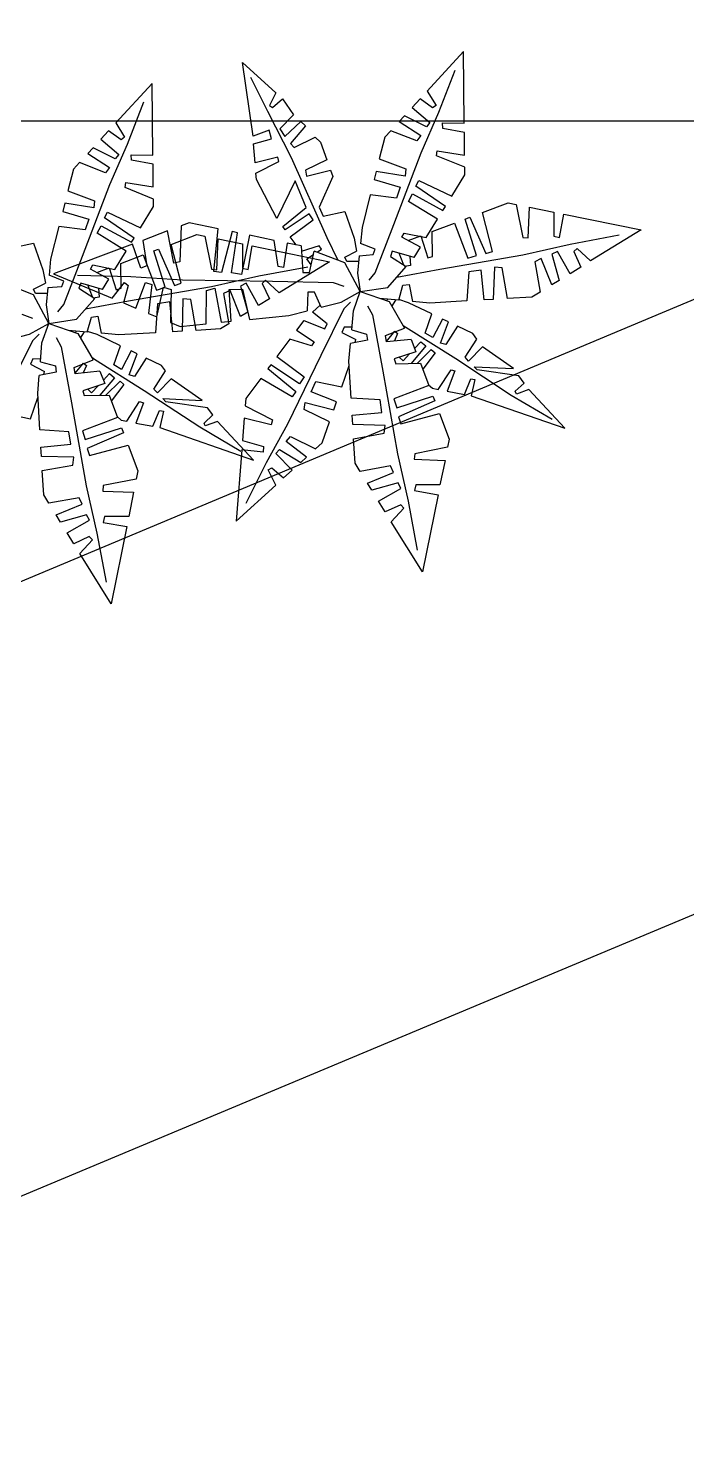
# Model space of a CAD drawing. Header units: millimetres. Extents: x 285 to 2285, y 238 to 2522.
# Drawn here: x 973.7 to 1043.3, y 1634.8 to 1784.7 of the extents above; entities that cross this region are included whole.
import ezdxf

# ---------------------------------------------------------------- set-up
doc = ezdxf.new("R2010")
doc.units = ezdxf.units.MM
doc.layers.add('MURO', color=1, linetype='Continuous')
doc.layers.add('Wall', color=43, linetype='Continuous')
doc.layers.add('PALMA_pianta - trees palm', color=74, linetype='Continuous', lineweight=25)

msp = doc.modelspace()

# ---------------------------------------------------------------- linework, layer by layer
at = {"layer": 'MURO'}
for p, q in [((2195.95, 2238.29), (910.17, 1699.89)), ((2285.44, 2210.72), (910.17, 1634.84))]:
    msp.add_line(p, q, dxfattribs=at)
at = {"layer": 'PALMA_pianta - trees palm'}
for p, q in [((1019.71, 1782.21), (1015.87, 1778.02)), ((1019.8, 1774.62), (1019.71, 1782.21)), ((997.45, 1773.24), (996.34, 1781.04)), ((996.34, 1781.04), (999.87, 1777.83)), ((1017.1, 1775.78), (1018.84, 1780.24)), ((986.76, 1778.84), (982.92, 1774.65)), ((986.85, 1771.25), (986.76, 1778.84)), ((999, 1775.86), (997.21, 1779.47)), ((984.15, 1772.41), (985.9, 1776.88)), ((999.87, 1777.83), (999.19, 1776.49)), ((999.51, 1776.3), (1000.55, 1777.2)), ((1000.55, 1777.2), (1001.73, 1775.52)), ((1015.12, 1777.2), (1014.29, 1776.3)), ((1016.45, 1776.24), (1015.12, 1777.2)), ((1015.87, 1778.02), (1016.81, 1776.5)), ((1001.51, 1770.97), (999, 1775.86)), ((999.19, 1776.49), (999.51, 1776.3)), ((1001.73, 1775.52), (1000.27, 1774.04)), ((1013.46, 1775.4), (1012.91, 1774.79)), ((1013.46, 1775.4), (1012.91, 1774.79)), ((1015.8, 1774.23), (1013.46, 1775.4)), ((1014.29, 1776.3), (1016.17, 1774.7)), ((1015.23, 1771.5), (1017.1, 1775.78)), ((1016.81, 1776.5), (1016.45, 1776.24)), ((982.92, 1774.65), (983.86, 1773.13)), ((999.16, 1773.9), (997.45, 1773.24)), ((999.39, 1772.96), (999.16, 1773.9)), ((1000.27, 1774.04), (1000.82, 1773.21)), ((1000.82, 1773.21), (1002.49, 1774.82)), ((1003, 1774.36), (1001.4, 1772.49)), ((1002.49, 1774.82), (1003, 1774.36)), ((1002.49, 1774.82), (1003, 1774.36)), ((1012.91, 1774.79), (1015.2, 1773.32)), ((1016.17, 1774.7), (1015.8, 1774.23)), ((1017.5, 1774.66), (1019.8, 1774.62)), ((1017.53, 1774.08), (1017.5, 1774.66)), ((1019.81, 1773.65), (1017.53, 1774.08)), ((982.17, 1773.83), (981.34, 1772.93)), ((981.34, 1772.93), (983.23, 1771.33)), ((983.5, 1772.88), (982.17, 1773.83)), ((982.28, 1768.13), (984.15, 1772.41)), ((983.86, 1773.13), (983.5, 1772.88)), ((997.51, 1772.43), (999.39, 1772.96)), ((997.67, 1770.42), (997.51, 1772.43)), ((1001.4, 1772.49), (1001.79, 1772.05)), ((1001.79, 1772.05), (1004.02, 1773.15)), ((1004.02, 1773.15), (1004.6, 1772.63)), ((1004.6, 1772.63), (1005.25, 1770.76)), ((1011.39, 1773.13), (1010.81, 1770.85)), ((1012.02, 1773.82), (1011.39, 1773.13)), ((1014.78, 1772.75), (1012.02, 1773.82)), ((1015.2, 1773.32), (1014.78, 1772.75)), ((1019.84, 1771.25), (1019.81, 1773.65)), ((980.52, 1772.03), (979.96, 1771.43)), ((980.52, 1772.03), (979.96, 1771.43)), ((979.96, 1771.43), (982.25, 1769.95)), ((982.86, 1770.86), (980.52, 1772.03)), ((983.23, 1771.33), (982.86, 1770.86)), ((984.56, 1771.29), (986.85, 1771.25)), ((984.58, 1770.71), (984.56, 1771.29)), ((1000.08, 1771.02), (997.67, 1770.42)), ((1000.17, 1770.58), (1000.08, 1771.02)), ((1005.29, 1762.49), (1001.51, 1770.97)), ((1012.36, 1763.92), (1015.23, 1771.5)), ((1016.86, 1771.18), (1016.92, 1771.71)), ((1019.86, 1769.96), (1016.86, 1771.18)), ((1016.92, 1771.71), (1019.84, 1771.25)), ((978.44, 1769.76), (977.86, 1767.48)), ((979.07, 1770.45), (978.44, 1769.76)), ((981.83, 1769.39), (979.07, 1770.45)), ((982.25, 1769.95), (981.83, 1769.39)), ((986.87, 1770.28), (984.58, 1770.71)), ((986.89, 1767.89), (986.87, 1770.28)), ((997.75, 1769.34), (1000.17, 1770.58)), ((1005.25, 1770.76), (1002.99, 1769.65)), ((1002.99, 1769.65), (1003.1, 1769.03)), ((1003.1, 1769.03), (1005.64, 1769.67)), ((1005.64, 1769.67), (1005.88, 1768.97)), ((1005.64, 1769.67), (1005.88, 1768.97)), ((1010.47, 1769.52), (1010.26, 1768.66)), ((1010.47, 1769.52), (1010.26, 1768.66)), ((1013.55, 1769.03), (1010.47, 1769.52)), ((1010.81, 1770.85), (1013.62, 1769.78)), ((1013.62, 1769.78), (1013.55, 1769.03)), ((1019.86, 1769.17), (1019.86, 1769.96)), ((979.41, 1760.56), (982.28, 1768.13)), ((983.91, 1767.81), (983.97, 1768.34)), ((983.97, 1768.34), (986.89, 1767.89)), ((997.8, 1768.67), (997.75, 1769.34)), ((999.95, 1764.54), (997.8, 1768.67)), ((1001.92, 1768.54), (999.95, 1764.54)), ((1003.06, 1765.71), (1001.92, 1768.54)), ((1005.88, 1768.97), (1004.44, 1765.73)), ((1010.26, 1768.66), (1013.02, 1767.85)), ((1014.67, 1767.97), (1015, 1768.58)), ((1017.81, 1765.82), (1014.67, 1767.97)), ((1015, 1768.58), (1018.48, 1766.92)), ((1018.48, 1766.92), (1019.86, 1769.17)), ((977.86, 1767.48), (980.67, 1766.41)), ((980.67, 1766.41), (980.6, 1765.66)), ((986.91, 1766.6), (983.91, 1767.81)), ((986.92, 1765.8), (986.91, 1766.6)), ((1009.85, 1767.05), (1008.98, 1763.6)), ((1012.63, 1766.71), (1009.85, 1767.05)), ((1013.02, 1767.85), (1012.63, 1766.71)), ((1013.9, 1766.35), (1014.33, 1767.14)), ((1014.33, 1767.14), (1017.54, 1765.39)), ((977.53, 1766.15), (977.31, 1765.29)), ((977.53, 1766.15), (977.31, 1765.29)), ((977.31, 1765.29), (980.07, 1764.48)), ((980.6, 1765.66), (977.53, 1766.15)), ((981.72, 1764.6), (982.05, 1765.21)), ((982.05, 1765.21), (985.53, 1763.55)), ((985.53, 1763.55), (986.92, 1765.8)), ((1000.59, 1763.68), (1003.06, 1765.71)), ((1003.4, 1765.04), (1000.84, 1763.34)), ((1003.82, 1764.41), (1003.4, 1765.04)), ((1004.44, 1765.73), (1004.86, 1764.8)), ((1004.86, 1764.8), (1007.15, 1765.3)), ((1007.15, 1765.3), (1008.14, 1762.48)), ((1016.97, 1764.46), (1013.9, 1766.35)), ((1017.54, 1765.39), (1017.81, 1765.82)), ((1017.54, 1765.39), (1017.81, 1765.82)), ((1021.72, 1765.17), (1024.44, 1766.2)), ((1022.79, 1761.07), (1021.72, 1765.17)), ((1024.44, 1766.2), (1025.3, 1766.03)), ((1025.3, 1766.03), (1025.99, 1762.54)), ((1026.57, 1762.5), (1026.69, 1765.75)), ((1026.69, 1765.75), (1029.27, 1765.22)), ((1029.27, 1765.22), (1029.26, 1762.66)), ((1029.88, 1762.52), (1030.32, 1765)), ((1030.32, 1765), (1038.5, 1763.33)), ((976.9, 1763.68), (976.03, 1760.24)), ((979.68, 1763.34), (976.9, 1763.68)), ((980.07, 1764.48), (979.68, 1763.34)), ((980.96, 1762.99), (981.38, 1763.77)), ((981.38, 1763.77), (984.6, 1762.03)), ((984.86, 1762.46), (981.72, 1764.6)), ((989.83, 1763.76), (989.69, 1759.96)), ((990.7, 1764.09), (989.83, 1763.76)), ((993.75, 1763.46), (990.7, 1764.09)), ((993.31, 1758.94), (993.75, 1763.46)), ((1000.84, 1763.34), (1000.59, 1763.68)), ((1000.84, 1763.34), (1000.59, 1763.68)), ((1001.39, 1762.6), (1003.82, 1764.41)), ((1008.98, 1763.6), (1008.81, 1761.91)), ((1010.37, 1758.8), (1012.36, 1763.92)), ((1015.77, 1762.52), (1016.97, 1764.46)), ((1016.41, 1763.16), (1018.76, 1764.05)), ((1018.76, 1764.05), (1020.16, 1760.35)), ((1019.88, 1764.48), (1020.4, 1764.67)), ((1019.88, 1764.48), (1020.4, 1764.67)), ((1021.1, 1760.64), (1019.88, 1764.48)), ((1020.4, 1764.67), (1022.07, 1760.84)), ((971.91, 1761.44), (974.21, 1761.93)), ((974.21, 1761.93), (975.19, 1759.11)), ((984.02, 1761.1), (980.96, 1762.99)), ((984.6, 1762.03), (984.86, 1762.46)), ((984.6, 1762.03), (984.86, 1762.46)), ((988.41, 1763.23), (985.77, 1762.23)), ((985.77, 1762.23), (986.21, 1759.54)), ((989.08, 1759.82), (988.41, 1763.23)), ((988.77, 1761.81), (991.5, 1762.84)), ((991.5, 1762.84), (992.35, 1762.66)), ((992.35, 1762.66), (993.04, 1759.17)), ((993.63, 1759.13), (993.74, 1762.38)), ((993.74, 1762.38), (996.32, 1761.85)), ((995.23, 1763.16), (994.12, 1758.82)), ((995.17, 1758.78), (995.81, 1763.04)), ((995.81, 1763.04), (995.23, 1763.16)), ((995.81, 1763.04), (995.23, 1763.16)), ((997.07, 1762.78), (996.21, 1758.63)), ((999.7, 1762.23), (997.07, 1762.78)), ((1000.1, 1759.46), (999.7, 1762.23)), ((1001.07, 1761.95), (1000.68, 1759.37)), ((1002.55, 1761.65), (1001.07, 1761.95)), ((1002.02, 1761.75), (1001.39, 1762.6)), ((1006.47, 1760.11), (1005.29, 1762.49)), ((1008.14, 1762.48), (1008.41, 1761.08)), ((1010.36, 1761.29), (1008.81, 1761.91)), ((1013.2, 1762.56), (1013.44, 1763)), ((1015.15, 1761.5), (1013.2, 1762.56)), ((1013.44, 1763), (1015.77, 1762.52)), ((1013.86, 1762.2), (1015.19, 1762.7)), ((1015.19, 1762.7), (1015.93, 1760.37)), ((1016.45, 1760.54), (1016.41, 1763.16)), ((1025.99, 1762.54), (1026.57, 1762.5)), ((1029.26, 1762.66), (1029.88, 1762.52)), ((1031.01, 1761.84), (1036.19, 1762.8)), ((1038.5, 1763.33), (1033.17, 1760.05)), ((984.7, 1761.83), (976.35, 1758.69)), ((977.42, 1755.44), (979.41, 1760.56)), ((982.83, 1759.15), (984.02, 1761.1)), ((983.46, 1759.79), (985.81, 1760.69)), ((985.58, 1759.28), (984.7, 1761.83)), ((985.81, 1760.69), (987.22, 1756.98)), ((986.94, 1761.11), (987.46, 1761.31)), ((986.94, 1761.11), (987.46, 1761.31)), ((988.15, 1757.28), (986.94, 1761.11)), ((987.46, 1761.31), (989.12, 1757.47)), ((989.85, 1757.7), (988.77, 1761.81)), ((996.32, 1761.85), (996.32, 1759.3)), ((996.93, 1759.15), (997.37, 1761.64)), ((997.37, 1761.64), (1005.55, 1759.97)), ((1004.46, 1761.64), (1002.54, 1761.06)), ((1002.55, 1761.65), (1002.72, 1758.83)), ((1003.14, 1760.26), (1003.85, 1760.74)), ((1003.42, 1758.84), (1003.93, 1761.1)), ((1007.16, 1759.84), (1003.93, 1761.1)), ((1004.23, 1760.99), (1004.69, 1761.3)), ((1004.69, 1761.3), (1004.46, 1761.64)), ((1007.16, 1760.44), (1008.41, 1761.08)), ((1007.36, 1759.98), (1007.16, 1760.44)), ((1008.67, 1760.59), (1008.49, 1758.77)), ((1008.67, 1760.59), (1010.17, 1760.72)), ((1010.17, 1760.72), (1010.36, 1761.29)), ((1012.18, 1761.09), (1011.98, 1760.52)), ((1011.98, 1760.52), (1013.64, 1759.46)), ((1014.48, 1760.41), (1012.18, 1761.09)), ((1013.42, 1759.6), (1012.91, 1760.87)), ((1014.03, 1760.54), (1014.12, 1759.57)), ((1014.48, 1760.41), (1015.15, 1761.5)), ((1015.93, 1760.37), (1016.45, 1760.54)), ((1017.22, 1759.18), (1026, 1760.71)), ((1020.16, 1760.35), (1021.1, 1760.64)), ((1022.07, 1760.84), (1022.79, 1761.07)), ((1026, 1760.71), (1031.01, 1761.84)), ((1029.65, 1761.07), (1029.06, 1760.77)), ((1029.06, 1760.77), (1029.84, 1758)), ((1030.99, 1758.7), (1029.65, 1761.07)), ((1031.73, 1761.38), (1031.38, 1761.05)), ((1031.38, 1761.05), (1032.14, 1759.41)), ((1033.17, 1760.05), (1031.73, 1761.38)), ((975.19, 1759.11), (975.47, 1757.71)), ((976.03, 1760.24), (975.86, 1758.55)), ((980.25, 1759.2), (980.49, 1759.63)), ((982.2, 1758.14), (980.25, 1759.2)), ((980.49, 1759.63), (982.83, 1759.15)), ((980.92, 1758.83), (982.24, 1759.33)), ((982.24, 1759.33), (982.98, 1757.01)), ((983.5, 1757.17), (983.46, 1759.79)), ((986.21, 1759.54), (985.58, 1759.28)), ((989.69, 1759.96), (989.08, 1759.82)), ((993.04, 1759.17), (993.63, 1759.13)), ((994.12, 1758.82), (993.31, 1758.94)), ((996.32, 1759.3), (996.93, 1759.15)), ((998.06, 1758.48), (1003.25, 1759.44)), ((1000.68, 1759.37), (1000.1, 1759.46)), ((1005.55, 1759.97), (1000.22, 1756.68)), ((1003.6, 1759.64), (1003.14, 1760.26)), ((1008.8, 1756.81), (1007.16, 1759.84)), ((1008.62, 1759.99), (1007.36, 1759.98)), ((1011.7, 1757.25), (1013.64, 1759.46)), ((1012.67, 1758.35), (1017.22, 1759.18)), ((1014.12, 1759.57), (1013.47, 1759.48)), ((1020.28, 1758.9), (1020.08, 1755.83)), ((1021.59, 1759.08), (1020.28, 1758.9)), ((1021.9, 1755.93), (1021.59, 1759.08)), ((1022.98, 1759.41), (1022.87, 1755.99)), ((1023.8, 1759.33), (1022.98, 1759.41)), ((1024.38, 1756.07), (1023.8, 1759.33)), ((1027.95, 1760.3), (1027.26, 1759.97)), ((1027.26, 1759.97), (1027.84, 1756.76)), ((1029.08, 1757.52), (1027.95, 1760.3)), ((1032.14, 1759.41), (1030.99, 1758.7)), ((974.21, 1756.47), (970.99, 1757.74)), ((974.21, 1757.07), (975.47, 1757.71)), ((977.42, 1757.92), (975.86, 1758.55)), ((976.35, 1758.69), (982.53, 1756.12)), ((977.22, 1757.35), (977.42, 1757.92)), ((984.51, 1758.38), (978.87, 1758.52)), ((979.23, 1757.72), (979.03, 1757.16)), ((981.53, 1757.04), (979.23, 1757.72)), ((980.47, 1756.24), (979.96, 1757.51)), ((981.53, 1757.04), (982.2, 1758.14)), ((982.53, 1756.12), (983.83, 1757.77)), ((984.25, 1757.47), (983.73, 1755.62)), ((983.83, 1757.77), (984.25, 1757.47)), ((989.99, 1758.03), (984.51, 1758.38)), ((985.06, 1755.07), (986.07, 1757.79)), ((986.07, 1757.79), (986.74, 1757.57)), ((986.74, 1757.57), (986.39, 1754.51)), ((989.12, 1757.47), (989.85, 1757.7)), ((999.51, 1757.89), (989.99, 1758.03)), ((993.05, 1757.34), (998.06, 1758.48)), ((996.21, 1758.63), (995.17, 1758.78)), ((996.71, 1757.7), (996.12, 1757.4)), ((996.12, 1757.4), (996.89, 1754.63)), ((998.04, 1755.34), (996.71, 1757.7)), ((998.78, 1758.02), (998.43, 1757.68)), ((998.43, 1757.68), (999.19, 1756.04)), ((1000.22, 1756.68), (998.78, 1758.02)), ((1005.97, 1757.75), (999.51, 1757.89)), ((1002.72, 1758.83), (1003.42, 1758.84)), ((1007.09, 1757.35), (1005.97, 1757.75)), ((1008.49, 1758.77), (1008.8, 1756.81)), ((1009.72, 1758.03), (1010.37, 1758.8)), ((1012.86, 1755.89), (1013.3, 1757.48)), ((1013.3, 1757.48), (1013.96, 1757.57)), ((1013.96, 1757.57), (1014.31, 1755.76)), ((1029.84, 1758), (1029.08, 1757.52)), ((1029.84, 1758), (1029.08, 1757.52)), ((974.42, 1756.61), (974.21, 1757.07)), ((975.85, 1753.45), (974.21, 1756.47)), ((975.68, 1756.62), (974.42, 1756.61)), ((975.73, 1757.23), (975.54, 1755.41)), ((975.73, 1757.23), (977.22, 1757.35)), ((978.75, 1753.88), (980.7, 1756.09)), ((979.03, 1757.16), (980.7, 1756.09)), ((981.18, 1756.21), (980.52, 1756.11)), ((981.08, 1757.18), (981.18, 1756.21)), ((982.98, 1757.01), (983.5, 1757.17)), ((984.27, 1755.82), (993.05, 1757.34)), ((987.22, 1756.98), (988.15, 1757.28)), ((987.28, 1754.14), (987.99, 1757.27)), ((987.99, 1757.27), (988.78, 1757.03)), ((988.78, 1757.03), (988.71, 1753.55)), ((990.03, 1756.04), (989.93, 1752.62)), ((990.86, 1755.96), (990.03, 1756.04)), ((991.43, 1752.71), (990.86, 1755.96)), ((992.48, 1753.41), (992.54, 1756.94)), ((992.54, 1756.94), (993.39, 1757.16)), ((993.39, 1757.16), (994.08, 1753.57)), ((995.01, 1756.93), (994.31, 1756.6)), ((994.31, 1756.6), (994.89, 1753.39)), ((994.91, 1757.05), (996.33, 1757.08)), ((995.12, 1753.67), (994.91, 1757.05)), ((996.13, 1754.16), (995.01, 1756.93)), ((996.33, 1757.08), (997.06, 1753.87)), ((999.19, 1756.04), (998.04, 1755.34)), ((1003.23, 1756.75), (1003.16, 1754.78)), ((1003.94, 1756.76), (1003.23, 1756.75)), ((1004.67, 1755.16), (1003.94, 1756.76)), ((1006.76, 1755.68), (1008.8, 1756.81)), ((1008.06, 1754.76), (1008.8, 1756.81)), ((1008.8, 1756.81), (1011.7, 1757.25)), ((1008.8, 1756.81), (1011.84, 1755.75)), ((1012.86, 1755.89), (1010.85, 1756.07)), ((1011.63, 1756), (1011.61, 1755.83)), ((1012.13, 1755.25), (1012.57, 1755.92)), ((1013.89, 1755.64), (1012.88, 1755.96)), ((1022.87, 1755.99), (1021.9, 1755.93)), ((1022.87, 1755.99), (1021.9, 1755.93)), ((1026.96, 1756.22), (1024.38, 1756.07)), ((1027.84, 1756.76), (1026.96, 1756.22)), ((974.14, 1753.98), (973.02, 1754.38)), ((975.54, 1755.41), (975.85, 1753.45)), ((976.78, 1754.66), (977.42, 1755.44)), ((979.72, 1754.98), (984.27, 1755.82)), ((983.73, 1755.62), (985.06, 1755.07)), ((986.39, 1754.51), (987.28, 1754.14)), ((986.39, 1754.51), (987.28, 1754.14)), ((987.34, 1755.53), (987.13, 1752.46)), ((988.65, 1755.72), (987.34, 1755.53)), ((988.95, 1752.56), (988.65, 1755.72)), ((996.89, 1754.63), (996.13, 1754.16)), ((996.89, 1754.63), (996.13, 1754.16)), ((1001.22, 1754.29), (1003.16, 1754.78)), ((1004.56, 1755.39), (1003.74, 1754.62)), ((1005.3, 1753.41), (1003.74, 1754.62)), ((1007.06, 1754.98), (1004.62, 1750.06)), ((1004.67, 1755.16), (1006.76, 1755.68)), ((1007.77, 1755.69), (1007.06, 1754.98)), ((1007.89, 1752.76), (1008.06, 1754.76)), ((1009.55, 1755.31), (1010.09, 1754.34)), ((1011.84, 1755.75), (1013.48, 1752.96)), ((1016.36, 1754.46), (1013.89, 1755.64)), ((1016.17, 1755.6), (1014.31, 1755.76)), ((1015.67, 1752.41), (1016.36, 1754.46)), ((1020.08, 1755.83), (1016.17, 1755.6)), ((973.81, 1752.31), (975.85, 1753.45)), ((975.11, 1751.39), (975.85, 1753.45)), ((975.85, 1753.45), (978.75, 1753.88)), ((975.85, 1753.45), (978.89, 1752.38)), ((979.91, 1752.52), (980.35, 1754.11)), ((980.35, 1754.11), (981.01, 1754.21)), ((981.01, 1754.21), (981.37, 1752.4)), ((988.71, 1753.55), (989.72, 1753.13)), ((989.72, 1753.13), (992.48, 1753.41)), ((994.89, 1753.39), (994.02, 1752.86)), ((994.08, 1753.57), (995.12, 1753.67)), ((994.08, 1753.57), (995.12, 1753.67)), ((997.06, 1753.87), (1001.22, 1754.29)), ((1002.83, 1753.75), (1002.06, 1752.72)), ((1002.83, 1753.75), (1005.06, 1752.86)), ((1005.06, 1752.86), (1005.3, 1753.41)), ((1007.09, 1753.05), (1006.84, 1752.5)), ((1007.91, 1753.05), (1007.09, 1753.05)), ((1010.09, 1754.34), (1011.18, 1748.41)), ((1011.47, 1752.16), (1013.48, 1752.96)), ((1013.33, 1753.23), (1013.62, 1753.04)), ((1013.62, 1753.04), (1018.89, 1749.72)), ((1017.51, 1753.9), (1016.47, 1751.94)), ((1017.28, 1751.37), (1018.12, 1753.61)), ((1018.12, 1753.61), (1017.51, 1753.9)), ((1018.12, 1753.61), (1017.51, 1753.9)), ((1019.07, 1753.15), (1017.84, 1751.2)), ((1020.71, 1752.37), (1019.07, 1753.15)), ((974.11, 1751.61), (971.67, 1746.69)), ((971.73, 1751.79), (973.81, 1752.31)), ((974.83, 1752.32), (974.11, 1751.61)), ((974.94, 1749.39), (975.11, 1751.39)), ((976.6, 1751.95), (977.14, 1750.98)), ((979.91, 1752.52), (977.91, 1752.7)), ((978.68, 1752.63), (978.66, 1752.46)), ((978.89, 1752.38), (980.54, 1749.59)), ((979.19, 1751.89), (979.62, 1752.55)), ((980.95, 1752.27), (979.93, 1752.59)), ((983.41, 1751.09), (980.95, 1752.27)), ((983.23, 1752.23), (981.37, 1752.4)), ((987.13, 1752.46), (983.23, 1752.23)), ((989.93, 1752.62), (988.95, 1752.56)), ((989.93, 1752.62), (988.95, 1752.56)), ((994.02, 1752.86), (991.43, 1752.71)), ((1001.35, 1751.77), (999.98, 1749.94)), ((1003.63, 1751.08), (1001.35, 1751.77)), ((1002.06, 1752.72), (1003.9, 1751.49)), ((1003.9, 1751.49), (1003.63, 1751.08)), ((1006.84, 1752.5), (1008.33, 1751.74)), ((1009.57, 1751.66), (1007.76, 1751.31)), ((1007.89, 1752.76), (1009.47, 1752.32)), ((1008.27, 1751.41), (1008.33, 1751.74)), ((1009.47, 1752.32), (1009.57, 1751.66)), ((1011.57, 1751.5), (1011.47, 1752.16)), ((1011.56, 1751.54), (1012.46, 1752.62)), ((1014.19, 1751.76), (1011.57, 1751.5)), ((1012.75, 1752.37), (1012.42, 1751.59)), ((1012.46, 1752.62), (1012.75, 1752.37)), ((1014.19, 1751.76), (1014.69, 1750.45)), ((1014.55, 1750.81), (1015.21, 1751.51)), ((1015.21, 1751.51), (1015.74, 1751.07)), ((1016.47, 1751.94), (1015.67, 1752.41)), ((1019.9, 1749.87), (1021.13, 1751.79)), ((1021.13, 1751.79), (1020.71, 1752.37)), ((977.14, 1750.98), (978.24, 1745.04)), ((982.73, 1749.05), (983.41, 1751.09)), ((984.56, 1750.54), (983.53, 1748.58)), ((984.34, 1748), (985.18, 1750.24)), ((985.18, 1750.24), (984.56, 1750.54)), ((985.18, 1750.24), (984.56, 1750.54)), ((999.98, 1749.94), (1002.86, 1747.78)), ((1004.62, 1750.06), (1001.08, 1742.78)), ((1007.6, 1749.44), (1007.76, 1751.31)), ((1014.69, 1750.45), (1012.37, 1749.7)), ((1013.32, 1749.48), (1014.01, 1750.23)), ((1015.74, 1751.07), (1014.18, 1749.21)), ((1014.81, 1749.22), (1016.31, 1750.69)), ((1016.72, 1750.34), (1015.4, 1748.59)), ((1016.31, 1750.69), (1016.72, 1750.34)), ((1017.84, 1751.2), (1017.28, 1751.37)), ((1021.73, 1750.97), (1020.26, 1749.47)), ((1025.02, 1748.66), (1021.73, 1750.97)), ((1025.02, 1748.66), (1021.73, 1750.97)), ((974.14, 1749.69), (973.9, 1749.14)), ((973.9, 1749.14), (975.39, 1748.37)), ((974.97, 1749.68), (974.14, 1749.69)), ((974.94, 1749.39), (976.53, 1748.95)), ((976.53, 1748.95), (976.62, 1748.3)), ((978.53, 1748.79), (980.54, 1749.59)), ((978.62, 1748.13), (978.53, 1748.79)), ((978.61, 1748.17), (979.52, 1749.25)), ((981.24, 1748.4), (978.62, 1748.13)), ((979.81, 1749), (979.47, 1748.22)), ((979.52, 1749.25), (979.81, 1749)), ((980.38, 1749.86), (980.67, 1749.68)), ((980.67, 1749.68), (985.94, 1746.36)), ((981.24, 1748.4), (981.75, 1747.08)), ((983.53, 1748.58), (982.73, 1749.05)), ((986.13, 1749.78), (984.89, 1747.83)), ((987.76, 1749), (986.13, 1749.78)), ((986.96, 1746.5), (988.18, 1748.42)), ((988.18, 1748.42), (987.76, 1749)), ((999.33, 1749.06), (999.03, 1748.66)), ((999.33, 1749.06), (999.03, 1748.66)), ((999.03, 1748.66), (1001.96, 1746.24)), ((1002.37, 1747.04), (999.33, 1749.06)), ((1006.83, 1746.72), (1007.63, 1748.99)), ((1007.83, 1745.55), (1007.6, 1749.44)), ((1011.18, 1748.41), (1012.72, 1739.64)), ((1012.37, 1749.7), (1012.54, 1749.18)), ((1012.54, 1749.18), (1015.16, 1749.23)), ((1012.9, 1749.87), (1013.32, 1749.48)), ((1015.16, 1749.23), (1016.05, 1746.88)), ((1017.02, 1746.47), (1018.4, 1748.54)), ((1018.79, 1748.42), (1018, 1746.28)), ((1018.4, 1748.54), (1018.79, 1748.42)), ((1018.89, 1749.72), (1024.75, 1745.86)), ((1020.26, 1749.47), (1019.9, 1749.87)), ((1020.86, 1748.87), (1025.02, 1748.66)), ((1021.16, 1748.52), (1020.86, 1748.87)), ((1025.57, 1747.89), (1021.16, 1748.52)), ((974.66, 1746.08), (974.82, 1747.94)), ((976.62, 1748.3), (974.82, 1747.94)), ((975.32, 1748.04), (975.39, 1748.37)), ((981.75, 1747.08), (979.42, 1746.33)), ((982.79, 1747.7), (981.24, 1745.84)), ((981.61, 1747.44), (982.27, 1748.14)), ((981.86, 1745.85), (983.37, 1747.32)), ((982.27, 1748.14), (982.79, 1747.7)), ((983.78, 1746.98), (982.45, 1745.22)), ((983.37, 1747.32), (983.78, 1746.98)), ((984.89, 1747.83), (984.34, 1748)), ((988.78, 1747.6), (987.32, 1746.1)), ((992.07, 1745.29), (988.78, 1747.6)), ((992.07, 1745.29), (988.78, 1747.6)), ((998.26, 1747.63), (996.68, 1745.52)), ((1001.58, 1745.67), (998.26, 1747.63)), ((1002.86, 1747.78), (1002.37, 1747.04)), ((1003.61, 1746.22), (1004.1, 1747.31)), ((1004.1, 1747.31), (1006.83, 1746.72)), ((1016.02, 1746.96), (1016.42, 1746.58)), ((1019.81, 1745.94), (1020.48, 1747.59)), ((1020.48, 1747.59), (1020.92, 1747.52)), ((1020.92, 1747.52), (1020.54, 1745.8)), ((1025.2, 1746.28), (1026.13, 1747.13)), ((1026.13, 1747.13), (1025.57, 1747.89)), ((973.89, 1743.36), (974.68, 1745.62)), ((974.89, 1742.18), (974.66, 1746.08)), ((979.42, 1746.33), (979.59, 1745.82)), ((979.59, 1745.82), (982.21, 1745.86)), ((979.96, 1746.5), (980.37, 1746.12)), ((980.37, 1746.12), (981.07, 1746.86)), ((982.21, 1745.86), (983.1, 1743.51)), ((985.94, 1746.36), (991.81, 1742.49)), ((987.32, 1746.1), (986.96, 1746.5)), ((987.91, 1745.5), (992.07, 1745.29)), ((988.21, 1745.15), (987.91, 1745.5)), ((996.68, 1745.52), (996.62, 1744.73)), ((1001.96, 1746.24), (1001.58, 1745.67)), ((1006.28, 1745.16), (1003.61, 1746.22)), ((1010.9, 1745.35), (1007.83, 1745.55)), ((1016.05, 1746.88), (1012.35, 1745.47)), ((1012.35, 1745.47), (1012.65, 1744.53)), ((1012.65, 1744.53), (1016.48, 1745.76)), ((1016.42, 1746.58), (1017.02, 1746.47)), ((1016.48, 1745.76), (1016.68, 1745.24)), ((1016.48, 1745.76), (1016.68, 1745.24)), ((1018, 1746.28), (1019.81, 1745.94)), ((1020.54, 1745.8), (1030.45, 1742.36)), ((1024.75, 1745.86), (1029.1, 1743.31)), ((1025.34, 1745.96), (1025.2, 1746.28)), ((1026.63, 1746.44), (1025.34, 1745.96)), ((1030.45, 1742.36), (1026.63, 1746.44)), ((971.15, 1743.95), (973.89, 1743.36)), ((978.24, 1745.04), (979.78, 1736.28)), ((984.08, 1743.1), (985.45, 1745.18)), ((985.84, 1745.05), (985.05, 1742.91)), ((985.45, 1745.18), (985.84, 1745.05)), ((986.86, 1742.57), (987.54, 1744.22)), ((987.54, 1744.22), (987.97, 1744.16)), ((987.97, 1744.16), (987.6, 1742.43)), ((992.63, 1744.53), (988.21, 1745.15)), ((993.18, 1743.76), (992.63, 1744.53)), ((996.62, 1744.73), (999.49, 1743.25)), ((1002.84, 1744.35), (1002.98, 1745.09)), ((1005.54, 1743.03), (1002.84, 1744.35)), ((1002.98, 1745.09), (1005.99, 1744.32)), ((1005.99, 1744.32), (1006.28, 1745.16)), ((1005.99, 1744.32), (1006.28, 1745.16)), ((1007.94, 1743.73), (1011.09, 1744.04)), ((1011.09, 1744.04), (1010.9, 1745.35)), ((1016.68, 1745.24), (1012.84, 1743.57)), ((1013.08, 1742.84), (1017.18, 1743.92)), ((1017.18, 1743.92), (1018.21, 1741.2)), ((983.1, 1743.51), (979.4, 1742.1)), ((979.7, 1741.17), (983.53, 1742.39)), ((983.07, 1743.59), (983.48, 1743.22)), ((983.48, 1743.22), (984.08, 1743.1)), ((983.53, 1742.39), (983.73, 1741.87)), ((983.53, 1742.39), (983.73, 1741.87)), ((985.05, 1742.91), (986.86, 1742.57)), ((987.6, 1742.43), (997.51, 1738.99)), ((991.81, 1742.49), (996.16, 1739.95)), ((992.26, 1742.91), (993.18, 1743.76)), ((992.39, 1742.6), (992.26, 1742.91)), ((993.68, 1743.08), (992.39, 1742.6)), ((997.51, 1738.99), (993.68, 1743.08)), ((996.51, 1743.44), (996.33, 1741.05)), ((999.38, 1742.73), (996.51, 1743.44)), ((1001.08, 1742.78), (998.84, 1738.69)), ((999.49, 1743.25), (999.38, 1742.73)), ((1004.76, 1740.81), (1005.54, 1743.03)), ((1008, 1742.75), (1007.94, 1743.73)), ((1008, 1742.75), (1007.94, 1743.73)), ((1011.42, 1742.65), (1008, 1742.75)), ((1011.34, 1741.83), (1011.42, 1742.65)), ((1012.84, 1743.57), (1013.08, 1742.84)), ((977.96, 1741.98), (974.89, 1742.18)), ((978.15, 1740.67), (977.96, 1741.98)), ((979.4, 1742.1), (979.7, 1741.17)), ((983.73, 1741.87), (979.9, 1740.2)), ((996.33, 1741.05), (998.56, 1740.42)), ((1000.95, 1740.97), (1001.41, 1741.49)), ((1003.09, 1739.29), (1000.95, 1740.97)), ((1001.41, 1741.49), (1004.07, 1740.18)), ((1008.09, 1741.25), (1011.34, 1741.83)), ((1008.24, 1738.67), (1008.09, 1741.25)), ((1018.21, 1741.2), (1018.04, 1740.35)), ((975, 1740.36), (978.15, 1740.67)), ((975.05, 1739.38), (975, 1740.36)), ((975.05, 1739.38), (975, 1740.36)), ((979.9, 1740.2), (980.13, 1739.47)), ((980.13, 1739.47), (984.23, 1740.55)), ((984.23, 1740.55), (985.26, 1737.84)), ((996.25, 1740.09), (995.66, 1732.53)), ((998.53, 1739.84), (996.25, 1740.09)), ((998.56, 1740.42), (998.53, 1739.84)), ((999.85, 1739.68), (1000.26, 1740.12)), ((1001.58, 1737.92), (999.85, 1739.68)), ((1000.26, 1740.12), (1002.49, 1738.75)), ((1004.07, 1740.18), (1004.76, 1740.81)), ((1012.72, 1739.64), (1013.87, 1734.64)), ((1014.55, 1739.65), (1014.51, 1739.07)), ((1018.04, 1740.35), (1014.55, 1739.65)), ((978.47, 1739.29), (975.05, 1739.38)), ((975.14, 1737.88), (978.39, 1738.46)), ((978.39, 1738.46), (978.47, 1739.29)), ((998.84, 1738.69), (996.7, 1734.41)), ((999.06, 1737.95), (999.44, 1738.17)), ((999.86, 1736.35), (999.06, 1737.95)), ((999.44, 1738.17), (1000.68, 1737.1)), ((1000.68, 1737.1), (1001.58, 1737.92)), ((1002.49, 1738.75), (1003.09, 1739.29)), ((1002.49, 1738.75), (1003.09, 1739.29)), ((1008.78, 1737.79), (1008.24, 1738.67)), ((1011.98, 1738.38), (1008.78, 1737.79)), ((1012.32, 1737.68), (1011.98, 1738.38)), ((1014.51, 1739.07), (1017.76, 1738.96)), ((1017.76, 1738.96), (1017.23, 1736.38)), ((975.3, 1735.3), (975.14, 1737.88)), ((985.09, 1736.98), (981.6, 1736.29)), ((985.26, 1737.84), (985.09, 1736.98)), ((1009.55, 1736.56), (1012.32, 1737.68)), ((1010.02, 1735.8), (1009.55, 1736.56)), ((1010.02, 1735.8), (1009.55, 1736.56)), ((1012.79, 1736.58), (1010.02, 1735.8)), ((1013.09, 1735.99), (1012.79, 1736.58)), ((975.84, 1734.43), (975.3, 1735.3)), ((979.04, 1735.01), (975.84, 1734.43)), ((979.37, 1734.32), (979.04, 1735.01)), ((979.78, 1736.28), (980.92, 1731.27)), ((981.6, 1736.29), (981.56, 1735.7)), ((981.56, 1735.7), (984.81, 1735.59)), ((984.81, 1735.59), (984.29, 1733.01)), ((995.66, 1732.53), (999.86, 1736.35)), ((1010.73, 1734.65), (1013.09, 1735.99)), ((1014.68, 1736.38), (1014.54, 1735.76)), ((1014.54, 1735.76), (1017.02, 1735.33)), ((1017.23, 1736.38), (1014.68, 1736.38)), ((1017.02, 1735.33), (1015.37, 1727.16)), ((976.6, 1733.19), (979.37, 1734.32)), ((1011.44, 1733.51), (1010.73, 1734.65)), ((1013.07, 1734.27), (1011.44, 1733.51)), ((1012.08, 1732.47), (1013.41, 1733.92)), ((1013.41, 1733.92), (1013.07, 1734.27)), ((1013.87, 1734.64), (1014.83, 1729.46)), ((977.07, 1732.43), (976.6, 1733.19)), ((977.07, 1732.43), (976.6, 1733.19)), ((979.84, 1733.21), (977.07, 1732.43)), ((977.78, 1731.28), (980.14, 1732.62)), ((980.14, 1732.62), (979.84, 1733.21)), ((981.73, 1733.02), (981.59, 1732.4)), ((981.59, 1732.4), (984.08, 1731.96)), ((984.29, 1733.01), (981.73, 1733.02)), ((984.08, 1731.96), (982.42, 1723.79)), ((1015.37, 1727.16), (1012.08, 1732.47)), ((978.49, 1730.14), (977.78, 1731.28)), ((980.12, 1730.9), (978.49, 1730.14)), ((979.13, 1729.11), (980.46, 1730.55)), ((980.46, 1730.55), (980.12, 1730.9)), ((980.92, 1731.27), (981.89, 1726.09)), ((982.42, 1723.79), (979.13, 1729.11))]:
    msp.add_line(p, q, dxfattribs=at)
at = {"layer": 'Wall'}
for q in [(421.2, 1774.85), (679.04, 1774.85)]:
    msp.add_line((1089.18, 1774.85), q, dxfattribs=at)

doc.saveas('drawing.dxf')
